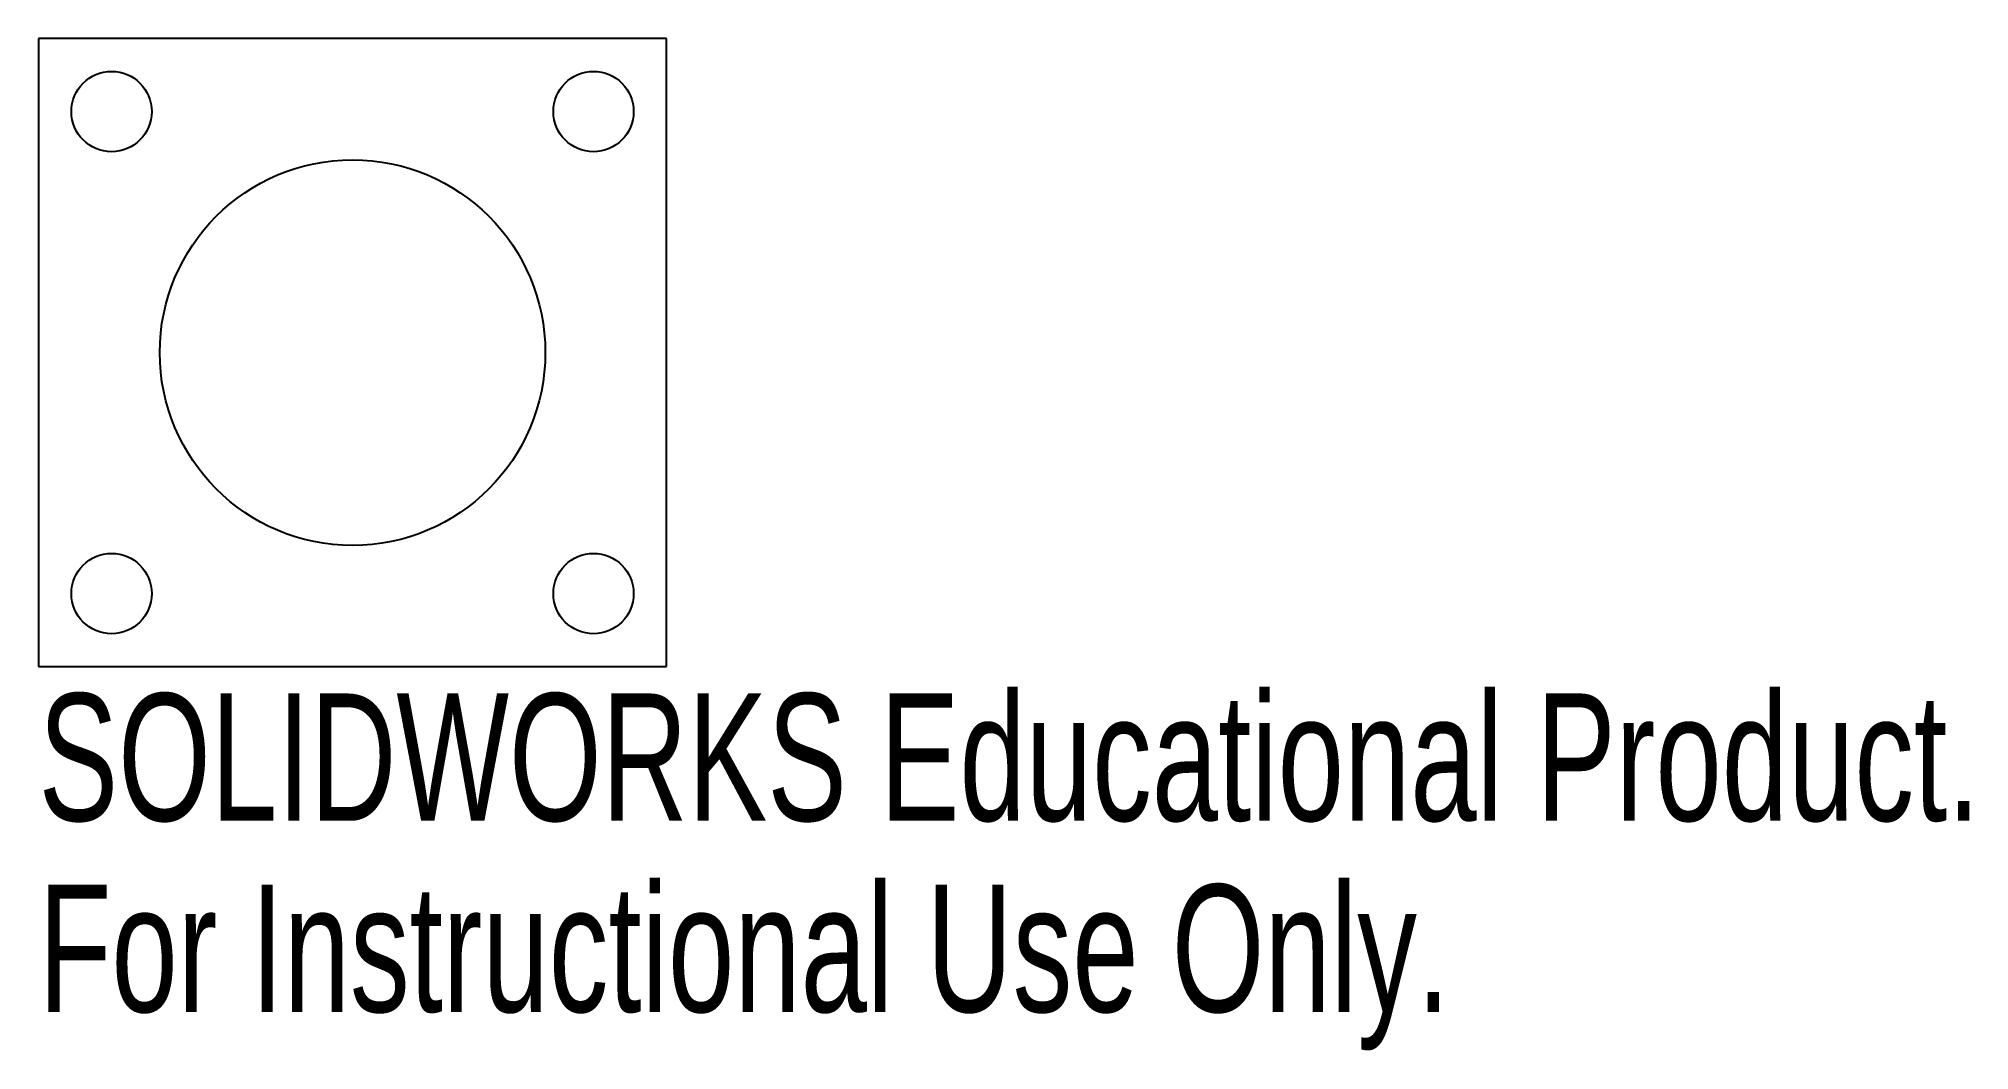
# Model space of a CAD drawing. Header units: inches. Extents: x -0.47 to 2.42, y -1.04 to 0.47.
import ezdxf

# ---------------------------------------------------------------- set-up
doc = ezdxf.new("R2010")
doc.units = ezdxf.units.IN
doc.header["$MEASUREMENT"] = 0
doc.styles.add('SLDTEXTSTYLE0', font='TXT', dxfattribs={"width": 0.7})

msp = doc.modelspace()

# ---------------------------------------------------------------- linework, layer by layer
at = {"color": 7, "linetype": 'Continuous', "lineweight": 25}
for p, q in [((-0.469, 0.469), (-0.469, -0.469)), ((0.469, 0.469), (-0.469, 0.469)), ((0.469, -0.469), (0.469, 0.469)), ((-0.469, -0.469), (0.469, -0.469))]:
    msp.add_line(p, q, dxfattribs=at)
for centre, radius in [((-0.36, 0.36), 0.06), ((0.36, 0.36), 0.06), ((0, 0), 0.288), ((-0.36, -0.36), 0.06), ((0.36, -0.36), 0.06)]:
    msp.add_circle(centre, radius, dxfattribs=at)

# ---------------------------------------------------------------- texts
at = {"color": 7, "linetype": 'Continuous', "char_height": 0.1903, "attachment_point": 1, "style": 'SLDTEXTSTYLE0'}
for s, insert in [('SOLIDWORKS Educational Product.', (-0.469, -0.5091)), ('For Instructional Use Only.', (-0.469, -0.7946))]:
    msp.add_mtext(s, dxfattribs=dict(at, insert=insert))

doc.saveas('drawing.dxf')
